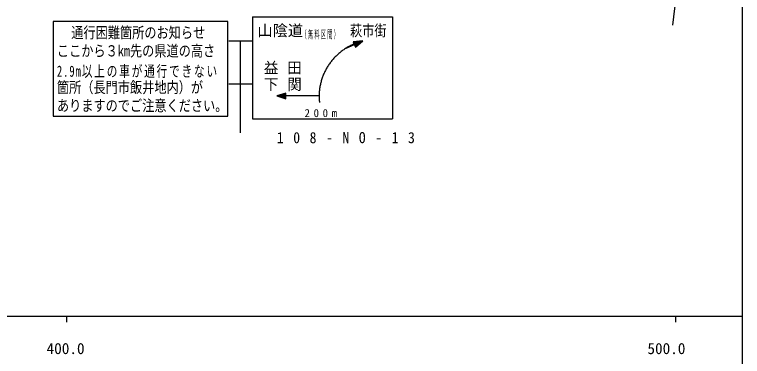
# Model space of a CAD drawing. Units: millimetres, scale not verified. Extents: x 40000 to 680000, y 20000 to 380000.
# Drawn here: x 459464 to 579000, y 198357 to 254574 of the extents above; entities that cross this region are included whole.
import ezdxf
from ezdxf.enums import TextEntityAlignment as Align

# ---------------------------------------------------------------- set-up
doc = ezdxf.new("R2010")
doc.units = ezdxf.units.MM
doc.header["$LTSCALE"] = 1000
for name, color, linetype, lineweight in [('M-BMK-SRVR', 3, 'Continuous', 25), ('M-STR-STRC', 7, 'Continuous', 25), ('M-TTL-BAND', 7, 'Continuous', 25)]:
    doc.layers.add(name, color=color, linetype=linetype, lineweight=lineweight)
doc.styles.add('ＭＳ ゴシック', font='')
doc.styles.get('ＭＳ ゴシック').set_extended_font_data('MS Gothic')

msp = doc.modelspace()

# ---------------------------------------------------------------- linework, layer by layer
at = {"layer": 'M-BMK-SRVR'}
msp.add_line((571207, 283014), (567502, 252841), dxfattribs=at)
at = {"layer": 'M-STR-STRC'}
for p, q in [((498530, 254184), (521530, 254184)), ((521530, 254184), (521530, 237436)), ((498530, 250184), (494645, 250184)), ((496530, 250184), (496530, 235123)), ((513898, 249050), (516640, 250265)), ((514980, 249530), (516640, 250265)), ((494645, 243184), (498530, 243184)), ((503949, 241184), (502530, 241184)), ((509530, 241184), (502530, 241184))]:
    msp.add_line(p, q, dxfattribs=at)
for points in [[(465809, 237877), (494472, 237877), (494472, 253451), (465809, 253451)], [(516640, 250265), (515074, 250096), (515463, 249219)], [(516475, 250192), (515165, 250038), (515481, 249325)], [(516311, 250119), (515256, 249980), (515500, 249432)], [(516146, 250046), (515348, 249922), (515518, 249538)], [(515981, 249973), (515439, 249864), (515536, 249645)], [(515762, 249876), (515530, 249806), (515555, 249752)], [(502530, 241184), (504030, 240704), (504030, 241664)], [(502530, 241184), (503530, 240864), (503530, 241504)], [(502710, 241184), (503970, 240794), (503970, 241574)], [(502890, 241184), (503910, 240884), (503910, 241484)], [(502650, 241184), (503490, 240924), (503490, 241444)], [(502770, 241184), (503450, 240984), (503450, 241384)], [(502890, 241184), (503410, 241044), (503410, 241324)], [(503010, 241184), (503370, 241104), (503370, 241264)], [(503070, 241184), (503850, 240974), (503850, 241394)], [(503170, 241184), (503330, 241164), (503330, 241204)], [(503250, 241184), (503790, 241064), (503790, 241304)], [(503490, 241184), (503730, 241154), (503730, 241214)]]:
    msp.add_lwpolyline(points, close=True, dxfattribs=at)
for points in [[(498530, 254184), (498530, 237436), (521530, 237436)], [(516528, 250189), (516368, 250144), (516208, 250097), (516049, 250046), (515891, 249993), (515734, 249938), (515578, 249879), (515424, 249818), (515270, 249755), (515117, 249689), (514966, 249620), (514815, 249549), (514667, 249475), (514519, 249398), (514373, 249319), (514228, 249238), (514085, 249154), (513943, 249068), (513802, 248979), (513664, 248888), (513527, 248795), (513391, 248699), (513258, 248601), (513126, 248500), (512996, 248398), (512867, 248293), (512741, 248186), (512616, 248077), (512494, 247966), (512373, 247853), (512255, 247738), (512138, 247621), (512024, 247501), (511912, 247380), (511802, 247257), (511694, 247133), (511588, 247006), (511485, 246878), (511384, 246747), (511285, 246616), (511189, 246482), (511095, 246347), (511003, 246210), (510914, 246072), (510828, 245932), (510744, 245791), (510662, 245649), (510583, 245505), (510506, 245359), (510433, 245213), (510361, 245065), (510293, 244916), (510227, 244766), (510163, 244615), (510103, 244463), (510045, 244310), (509990, 244156), (509937, 244001), (509888, 243845), (509841, 243688), (509797, 243530), (509756, 243372), (509717, 243213), (509682, 243054), (509649, 242894), (509619, 242733), (509592, 242572), (509568, 242411), (509547, 242249), (509529, 242087), (509513, 241924), (509501, 241762), (509491, 241599), (509484, 241436), (509480, 241273), (509479, 241110), (509481, 240947), (509486, 240784), (509494, 240621), (509505, 240458), (509519, 240296), (509535, 240134), (509537, 240117)]]:
    msp.add_lwpolyline(points, dxfattribs=at)
at = {"layer": 'M-TTL-BAND'}
for p, q in [((579000, 20000), (579000, 370000)), ((40000, 205000), (579000, 205000)), ((468000, 205000), (468000, 204000)), ((568000, 205000), (568000, 204000))]:
    msp.add_line(p, q, dxfattribs=at)

# ---------------------------------------------------------------- texts
at = {"layer": 'M-STR-STRC', "style": 'ＭＳ ゴシック', "width": 0.8}
for s, p in [('通行困難箇所のお知らせ', (468775, 250141)), ('萩市街', (514558, 250474)), ('ここから３km先の県道の高さ', (466419, 247141)), ('箇所（長門市飯井地内）が', (466419, 241141)), ('ありますのでご注意ください。', (466419, 238141))]:
    msp.add_text(s, height=1833, dxfattribs=at).set_placement(p, align=Align.BOTTOM_LEFT)
at = {"layer": 'M-STR-STRC', "style": 'ＭＳ ゴシック'}
msp.add_text('山陰道', height=1833, dxfattribs=at).set_placement((499345, 250474), align=Align.BOTTOM_LEFT)
at = {"layer": 'M-STR-STRC', "attachment_point": 7, "style": 'ＭＳ ゴシック'}
for s, insert, char_height in [('\\T1.27;\\W0.45;（無料区間）', (506601, 250474), 1320), ('\\T1.17;\\W0.7;2.9m以上の車が通行できない', (466419, 244141), 1833), ('\\T1.62;\\W0.95;益田\\~', (500405, 244724), 1833), ('\\T1.62;\\W0.95;下関\\~', (500405, 241974), 1833), ('\\T1.65;200m', (507087, 237694), 1320), ('\\T2.4;\\W0.9;108-NO-13', (502537, 233393), 1833)]:
    msp.add_mtext(s, dxfattribs=dict(at, insert=insert, char_height=char_height))
at = {"layer": 'M-TTL-BAND', "style": 'ＭＳ ゴシック'}
for s, p in [('400.0', (467844, 198195)), ('500.0', (566515, 198195))]:
    msp.add_text(s, height=1833, dxfattribs=at).set_placement(p, align=Align.BOTTOM_CENTER)

doc.saveas('drawing.dxf')
